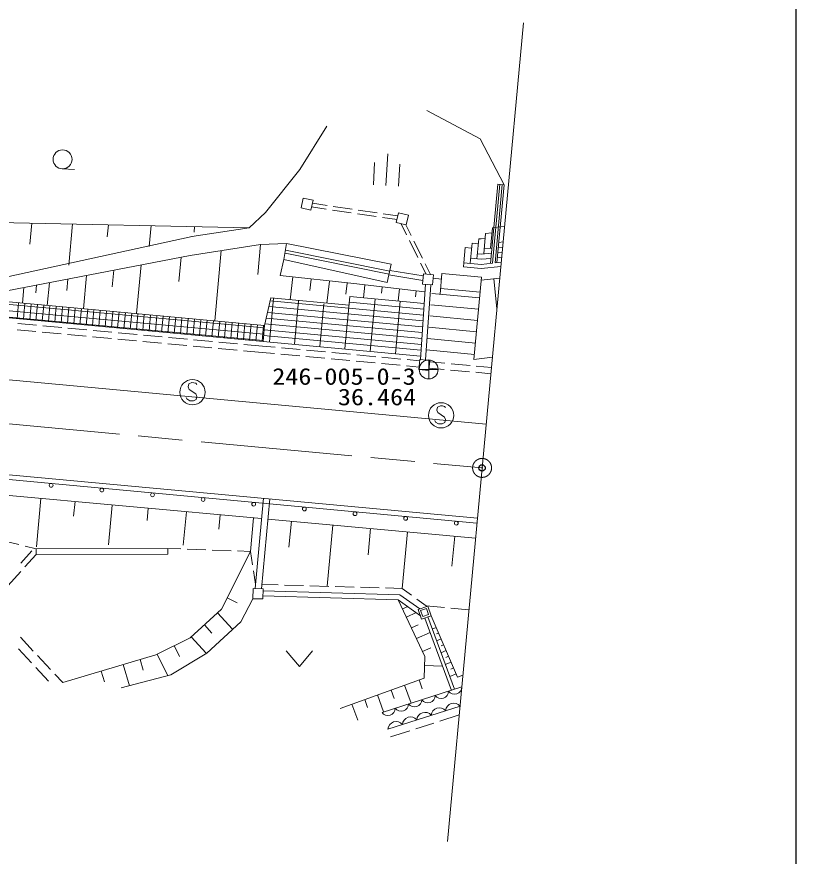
# Model space of a CAD drawing. Units: millimetres, scale not verified. Extents: x 40000 to 680000, y 20000 to 380000.
# Drawn here: x 517247 to 579000, y 248749 to 315250 of the extents above; entities that cross this region are included whole.
import ezdxf
from ezdxf.enums import TextEntityAlignment as Align

# ---------------------------------------------------------------- set-up
doc = ezdxf.new("R2010")
doc.units = ezdxf.units.MM
doc.header["$LTSCALE"] = 1000
doc.header["$PDMODE"] = 32
doc.header["$PDSIZE"] = 500
doc.linetypes.add('CHAIN', pattern=[18.5, 12, -1.5, 3.5, -1.5])
for name, color, linetype, lineweight in [('M-BGD', 7, 'Continuous', 13), ('M-BMK', 2, 'CHAIN', 13), ('M-BMK-OTRS', 5, 'Continuous', 13), ('M-BMK-SRVR', 3, 'Continuous', 13), ('M-STR-STRC', 7, 'Continuous', 13), ('M-TTL-BAND', 7, 'Continuous', 25)]:
    doc.layers.add(name, color=color, linetype=linetype, lineweight=lineweight)
doc.layers.add('M-OTRS', color=6, linetype='Continuous')
doc.styles.add('ＭＳ ゴシック', font='')
doc.styles.get('ＭＳ ゴシック').set_extended_font_data('MS Gothic')

msp = doc.modelspace()

# ---------------------------------------------------------------- linework, layer by layer
at = {"layer": 'M-BGD'}
for p, q in [((553952, 305581), (549733, 307829)), ((539667, 303153), (541822, 306583)), ((555864, 301946), (553952, 305581)), ((546494, 301893), (546633, 304389)), ((545496, 301949), (545593, 303696)), ((547492, 301837), (547590, 303585)), ((520832, 303208), (521830, 303153)), ((536960, 299754), (539667, 303153)), ((555366, 301993), (554783, 295709)), ((555515, 301979), (554936, 295729)), ((555715, 301960), (555139, 295756)), ((555864, 301946), (555291, 295770)), ((555366, 301993), (555864, 301946)), ((539768, 300109), (539947, 300889)), ((539947, 300889), (540727, 300710)), ((540548, 299930), (540727, 300710)), ((539768, 300109), (540548, 299930)), ((541763, 300013), (540606, 300185)), ((541830, 300306), (540673, 300478)), ((543741, 299718), (542258, 299939)), ((543808, 300012), (542325, 300232)), ((545787, 299717), (544303, 299938)), ((535660, 298541), (536960, 299754)), ((545719, 299424), (544236, 299645)), ((547371, 299178), (546214, 299350)), ((547438, 299471), (546281, 299644)), ((547317, 298946), (547496, 299726)), ((547496, 299726), (548276, 299547)), ((548097, 298768), (548276, 299547)), ((511145, 299060), (535660, 298541)), ((518448, 298905), (518292, 297228)), ((521666, 298837), (521364, 295582)), ((524506, 298777), (524418, 297828)), ((527895, 298705), (527742, 297056)), ((531340, 298632), (531298, 298178)), ((547317, 298946), (548097, 298768)), ((547693, 298860), (548128, 297980)), ((548070, 298774), (548492, 297920)), ((555337, 298575), (555887, 298628)), ((531118, 297837), (535660, 298541)), ((554391, 298082), (554240, 296460)), ((554391, 298082), (554897, 298131)), ((554935, 298536), (554784, 296915)), ((554935, 298536), (555263, 298568)), ((531137, 297836), (510142, 293272)), ((538622, 297298), (536549, 297206)), ((538622, 297298), (538397, 296015)), ((546904, 295647), (538622, 297298)), ((548350, 297531), (549014, 296187)), ((548714, 297472), (549378, 296127)), ((553315, 297312), (553167, 295719)), ((553315, 297312), (553813, 297266)), ((553850, 297664), (553702, 296071)), ((553850, 297664), (554041, 297646)), ((554041, 297646), (554353, 297677)), ((554822, 297320), (554934, 297331)), ((555440, 297380), (555774, 297412)), ((530979, 296343), (536549, 297206)), ((533444, 296726), (532932, 291166)), ((536549, 297206), (536358, 294844)), ((538529, 296768), (546790, 295107)), ((552780, 296960), (552669, 295765)), ((552780, 296960), (553278, 296914)), ((554278, 296866), (554896, 296925)), ((555365, 296569), (555699, 296601)), ((555403, 296974), (555736, 297007)), ((513499, 292957), (530979, 296344)), ((530262, 296205), (530084, 294278)), ((538397, 296015), (538124, 294752)), ((538397, 296015), (546599, 294196)), ((546739, 294862), (538508, 296517)), ((553204, 296117), (554044, 296039)), ((553739, 296469), (554043, 296441)), ((554043, 296441), (554858, 296520)), ((554044, 296039), (554821, 296114)), ((555327, 296163), (555661, 296196)), ((527095, 295592), (526740, 291737)), ((546904, 295647), (546599, 294196)), ((549235, 295738), (549671, 294858)), ((549600, 295679), (550021, 294825)), ((552669, 295765), (552640, 295447)), ((552640, 295447), (554045, 295316)), ((552669, 295765), (554045, 295638)), ((554045, 295638), (554936, 295729)), ((554045, 295316), (555593, 295466)), ((555139, 295756), (555625, 295802)), ((522774, 294754), (522532, 292125)), ((524935, 295173), (524814, 293858)), ((543947, 294110), (538124, 294752)), ((539118, 294640), (538913, 292829)), ((546727, 294808), (549418, 294356)), ((546802, 295161), (549451, 294715)), ((549466, 294877), (549392, 294080)), ((549466, 294877), (550263, 294803)), ((550263, 294803), (550189, 294006)), ((550933, 294922), (550781, 293279)), ((550933, 294922), (554070, 294631)), ((554070, 294631), (553465, 288109)), ((518821, 293988), (518765, 293376)), ((519827, 294183), (519661, 292389)), ((521301, 294469), (521218, 293572)), ((540567, 294476), (540464, 293571)), ((542015, 294313), (541817, 292560)), ((543422, 294154), (543322, 293275)), ((549584, 293458), (543947, 294110)), ((544828, 293995), (544715, 292991)), ((549625, 294058), (549220, 288098)), ((549392, 294080), (550189, 294006)), ((550043, 294020), (549639, 288061)), ((550242, 294534), (550892, 294474)), ((554047, 294382), (555507, 294534)), ((555042, 294485), (555285, 292143)), ((517816, 293794), (517703, 292570)), ((546194, 293841), (546139, 293359)), ((547559, 293686), (547451, 292735)), ((548885, 293537), (548830, 293058)), ((550131, 293339), (553918, 292988)), ((550822, 293727), (553959, 293436)), ((512707, 292806), (536860, 290611)), ((513499, 292957), (536878, 290802)), ((537374, 292975), (536878, 290802)), ((537260, 289491), (537583, 292952)), ((549459, 291615), (537323, 292749)), ((543573, 292396), (537374, 292975)), ((539257, 289305), (539577, 292737)), ((543250, 288932), (543638, 293091)), ((549490, 292079), (543595, 292629)), ((549521, 292542), (543638, 293091)), ((545246, 288745), (545634, 292905)), ((547242, 288559), (547631, 292719)), ((508988, 292098), (536761, 289538)), ((509139, 292126), (536768, 289616)), ((510923, 292466), (536814, 290114)), ((517273, 291334), (517388, 292599)), ((517771, 291288), (517886, 292553)), ((518269, 291242), (518384, 292507)), ((518767, 291196), (518882, 292461)), ((519265, 291150), (519380, 292415)), ((519763, 291104), (519877, 292369)), ((520260, 291059), (520375, 292323)), ((520758, 291013), (520873, 292277)), ((521256, 290967), (521371, 292232)), ((521754, 290921), (521869, 292186)), ((522252, 290875), (522367, 292140)), ((522750, 290829), (522865, 292094)), ((523248, 290783), (523363, 292048)), ((523746, 290737), (523861, 292002)), ((524244, 290691), (524359, 291956)), ((549427, 291152), (537218, 292292)), ((541253, 289118), (541571, 292522)), ((550048, 292443), (553835, 292092)), ((524741, 290645), (524856, 291910)), ((525239, 290600), (525354, 291864)), ((525737, 290554), (525852, 291819)), ((526235, 290508), (526350, 291773)), ((526733, 290462), (526848, 291727)), ((527231, 290416), (527346, 291681)), ((527729, 290370), (527844, 291635)), ((528227, 290324), (528342, 291589)), ((528725, 290278), (528840, 291543)), ((529222, 290232), (529337, 291497)), ((529720, 290187), (529835, 291451)), ((530218, 290141), (530333, 291405)), ((530716, 290095), (530831, 291360)), ((531214, 290049), (531329, 291314)), ((549364, 290226), (537010, 291379)), ((549396, 290689), (537114, 291836)), ((549965, 291547), (553752, 291196)), ((517320, 290948), (518813, 290810)), ((519311, 290764), (520805, 290627)), ((531712, 290003), (531827, 291268)), ((532210, 289957), (532325, 291222)), ((532708, 289911), (532823, 291176)), ((533206, 289865), (533321, 291130)), ((533703, 289819), (533818, 291084)), ((534201, 289774), (534316, 291038)), ((534699, 289728), (534814, 290992)), ((535197, 289682), (535312, 290947)), ((535695, 289636), (535810, 290901)), ((536193, 289590), (536308, 290855)), ((536691, 289544), (536806, 290809)), ((536761, 289538), (536878, 290802)), ((549333, 289762), (536905, 290923)), ((549882, 290651), (553669, 290299)), ((517274, 290450), (518767, 290312)), ((519265, 290267), (520759, 290129)), ((521257, 290083), (522750, 289945)), ((521303, 290581), (522796, 290443)), ((523294, 290397), (524788, 290260)), ((525286, 290214), (526779, 290076)), ((527277, 290030), (528771, 289892)), ((549270, 288836), (536804, 290000)), ((549302, 289299), (536846, 290462)), ((523248, 289899), (524742, 289762)), ((525240, 289716), (526734, 289578)), ((527231, 289532), (528725, 289395)), ((529223, 289349), (530717, 289211)), ((529269, 289847), (530763, 289709)), ((531260, 289663), (532754, 289525)), ((533252, 289479), (534746, 289342)), ((535244, 289296), (536726, 289159)), ((536761, 289538), (549239, 288372)), ((549798, 289755), (553585, 289403)), ((531215, 289165), (532708, 289027)), ((533206, 288982), (534700, 288844)), ((535198, 288798), (536680, 288661)), ((536680, 288661), (537672, 288569)), ((536726, 289159), (537719, 289067)), ((538216, 289020), (539710, 288881)), ((540208, 288834), (541701, 288695)), ((542199, 288648), (543693, 288509)), ((549715, 288858), (553502, 288507)), ((496158, 288391), (554436, 282988)), ((538170, 288522), (539663, 288383)), ((540161, 288336), (541655, 288197)), ((542153, 288150), (543646, 288011)), ((544144, 287964), (545637, 287825)), ((544190, 288462), (545684, 288323)), ((546182, 288276), (547675, 288137)), ((548173, 288090), (549165, 287998)), ((549183, 288103), (549110, 287308)), ((549972, 288031), (549183, 288103)), ((549899, 287235), (549972, 288031)), ((554928, 288292), (553465, 288109)), ((546135, 287778), (547629, 287639)), ((548127, 287592), (549119, 287500)), ((549110, 287308), (549899, 287235)), ((549924, 287416), (551120, 287309)), ((549968, 287914), (551165, 287806)), ((551663, 287762), (553157, 287627)), ((553655, 287582), (554852, 287475)), ((551618, 287264), (553112, 287129)), ((553610, 287084), (554806, 286977)), ((494409, 281034), (553744, 275529)), ((494839, 279299), (536641, 275495)), ((519150, 277087), (518796, 273268)), ((521861, 276840), (521753, 275681)), ((536127, 269947), (536790, 277102)), ((536628, 269933), (537288, 277056)), ((524523, 273422), (524815, 276571)), ((527579, 275340), (527669, 276311)), ((530439, 273393), (530684, 276037)), ((533364, 275793), (533260, 274669)), ((535752, 272900), (535998, 275554)), ((537139, 275450), (553598, 273952)), ((538813, 273227), (539003, 275280)), ((542275, 274983), (541825, 270133)), ((545089, 272625), (545282, 274709)), ((548191, 274444), (547776, 269963)), ((551723, 271735), (551943, 274103)), ((517416, 273431), (515959, 273786)), ((518449, 272950), (517557, 271965)), ((518781, 273098), (517902, 273312)), ((529213, 273126), (518781, 273098)), ((518783, 272648), (518781, 273098)), ((529214, 272676), (518783, 272648)), ((529214, 272676), (529213, 273126)), ((529213, 273126), (530234, 273091)), ((530734, 273073), (532233, 273022)), ((532732, 273004), (534232, 272953)), ((533460, 268310), (535752, 272900)), ((534731, 272935), (535752, 272900)), ((535917, 271845), (535752, 272900)), ((518783, 272648), (517891, 271663)), ((536159, 270295), (535994, 271351)), ((517555, 271292), (516548, 270180)), ((536660, 270281), (537969, 270244)), ((538469, 270229), (539969, 270186)), ((540468, 270172), (541968, 270129)), ((542468, 270115), (543967, 270072)), ((544467, 270058), (545966, 270015)), ((546466, 270001), (547776, 269963)), ((535968, 269952), (535945, 269152)), ((535968, 269952), (536768, 269929)), ((536768, 269929), (536745, 269129)), ((536752, 269380), (547469, 269073)), ((536764, 269779), (547605, 269469)), ((547605, 269469), (549168, 268335)), ((547776, 269963), (548525, 269419)), ((533909, 269210), (534700, 268815)), ((535945, 269152), (534987, 267312)), ((535945, 269152), (536745, 269129)), ((547469, 269073), (549577, 264581)), ((547469, 269073), (549223, 267801)), ((548930, 269125), (549680, 268581)), ((530989, 266061), (533460, 268310)), ((533158, 268035), (534348, 266727)), ((547816, 268334), (548217, 268522)), ((548117, 267692), (548880, 268050)), ((549054, 268296), (549810, 268555)), ((549313, 267539), (549054, 268296)), ((549244, 268203), (549717, 268365)), ((549406, 267730), (549244, 268203)), ((551126, 268443), (549680, 268581)), ((549879, 267892), (549717, 268365)), ((550070, 267799), (549810, 268555)), ((553069, 268257), (551623, 268395)), ((549313, 267539), (550070, 267799)), ((549406, 267730), (549879, 267892)), ((549567, 267620), (551684, 261888)), ((549801, 267707), (551919, 261974)), ((550070, 267799), (552163, 262941)), ((532111, 267083), (532707, 266429)), ((534987, 267312), (532293, 264845)), ((548518, 266838), (549052, 267089)), ((550466, 266880), (550156, 266747)), ((517534, 266100), (518557, 265003)), ((528268, 264704), (530989, 266061)), ((531065, 266130), (532256, 264822)), ((548918, 265984), (549986, 266485)), ((550663, 266421), (550509, 266354)), ((529721, 265429), (530145, 264579)), ((550861, 265962), (550503, 265807)), ((551059, 265503), (550880, 265425)), ((517380, 265166), (518403, 264069)), ((520886, 262509), (528268, 264704)), ((528361, 264751), (529208, 263051)), ((532293, 264845), (529457, 263116)), ((538588, 265032), (539638, 263772)), ((539638, 263772), (540688, 265032)), ((549401, 264955), (550045, 265257)), ((551257, 265043), (550850, 264868)), ((518898, 264638), (519922, 263541)), ((527023, 264334), (527273, 263494)), ((549577, 264581), (549521, 262857)), ((551653, 264125), (551197, 263929)), ((551455, 264584), (551251, 264497)), ((518745, 263704), (519761, 262615)), ((523934, 263416), (524184, 262575)), ((525678, 263934), (526178, 262254)), ((549553, 263857), (550974, 263811)), ((551851, 263666), (551623, 263568)), ((520263, 263176), (520886, 262509)), ((529457, 263116), (525504, 262076)), ((549521, 262857), (542861, 260449)), ((549115, 262711), (549372, 262000)), ((552048, 263207), (551544, 262989)), ((552163, 262941), (552589, 263086)), ((546183, 260138), (552503, 262159)), ((547977, 262299), (548491, 260877)), ((545829, 261522), (546314, 260180)), ((546903, 261911), (547146, 261239)), ((543801, 260789), (544259, 259522)), ((544815, 261156), (545044, 260522)), ((552363, 260646), (546654, 258824)), ((550766, 259454), (552298, 259943)), ((546852, 258205), (548384, 258694)), ((548861, 258846), (550289, 259302))]:
    msp.add_line(p, q, dxfattribs=at)
msp.add_circle((520873, 303957), 750, dxfattribs=at)
for centre, radius, start, end in [((551921, 262164), 582, 215.98096, 359.49193), ((549814, 261490), 582, 215.98096, 359.49193), ((550868, 261827), 582, 215.98096, 359.49193), ((547707, 260817), 582, 215.98096, 359.49193), ((548761, 261154), 582, 215.98096, 359.49193), ((551868, 260227), 649, 40.2587, 175.15069), ((546654, 260480), 582, 215.98096, 359.49193), ((549584, 259498), 649, 40.2587, 175.15069), ((550726, 259863), 649, 40.2587, 175.15069), ((547301, 258769), 649, 40.2587, 175.15069), ((548443, 259134), 649, 40.2587, 175.15069)]:
    msp.add_arc(centre, radius, start, end, dxfattribs=at)
at = {"layer": 'M-BMK'}
msp.add_line((439747, 290123), (554113, 279512), dxfattribs=at)
msp.add_circle((554113, 279512), 750, dxfattribs=at)
at = {"layer": 'M-BMK-OTRS'}
msp.add_line((551368, 249918), (557385, 314775), dxfattribs=at)
at = {"layer": 'M-BMK-SRVR'}
for p, q in [((549880, 288064), (549880, 286564)), ((550630, 287314), (549130, 287314))]:
    msp.add_line(p, q, dxfattribs=at)
msp.add_circle((549880, 287314), 750, dxfattribs=at)
at = {"layer": 'M-OTRS'}
msp.add_point((554113, 279512), dxfattribs=at)
at = {"layer": 'M-STR-STRC'}
for p, q in [((530879, 286165), (530826, 285928)), ((531125, 286272), (530879, 286165)), ((531285, 286263), (531125, 286272)), ((531442, 286214), (531285, 286263)), ((531518, 286129), (531442, 286214)), ((530826, 285928), (530894, 285724)), ((530894, 285724), (531436, 285373)), ((531436, 285373), (531504, 285169)), ((530732, 284971), (530659, 285096)), ((530965, 284838), (530732, 284971)), ((531245, 284823), (530965, 284838)), ((531451, 284931), (531245, 284823)), ((531504, 285169), (531451, 284931)), ((550581, 284332), (550528, 284095)), ((550528, 284095), (550596, 283890)), ((550827, 284438), (550581, 284332)), ((550987, 284430), (550827, 284438)), ((551145, 284381), (550987, 284430)), ((551220, 284296), (551145, 284381)), ((550596, 283890), (551138, 283540)), ((551138, 283540), (551206, 283336)), ((551206, 283336), (551153, 283098)), ((550434, 283138), (550361, 283263)), ((550667, 283005), (550434, 283138)), ((550947, 282990), (550667, 283005)), ((551153, 283098), (550947, 282990)), ((553707, 275134), (514766, 278767))]:
    msp.add_line(p, q, dxfattribs=at)
for centre, radius in [((531163, 285508), 1000), ((550865, 283675), 1000), ((519971, 278131), 150), ((523984, 277756), 150), ((527996, 277382), 150), ((532008, 277008), 150), ((536020, 276634), 150), ((540032, 276259), 150), ((544044, 275885), 150), ((548057, 275511), 150), ((552069, 275137), 150)]:
    msp.add_circle(centre, radius, dxfattribs=at)
at = {"layer": 'M-TTL-BAND'}
msp.add_line((579000, 20000), (579000, 370000), dxfattribs=at)

# ---------------------------------------------------------------- texts
at = {"layer": 'M-BMK-SRVR', "style": 'ＭＳ ゴシック', "width": 1.15}
for s, p in [('246-005-0-3', (537492, 285702)), ('36.464', (542690, 284077))]:
    msp.add_text(s, height=1320, dxfattribs=at).set_placement(p, align=Align.BOTTOM_LEFT)

doc.saveas('drawing.dxf')
